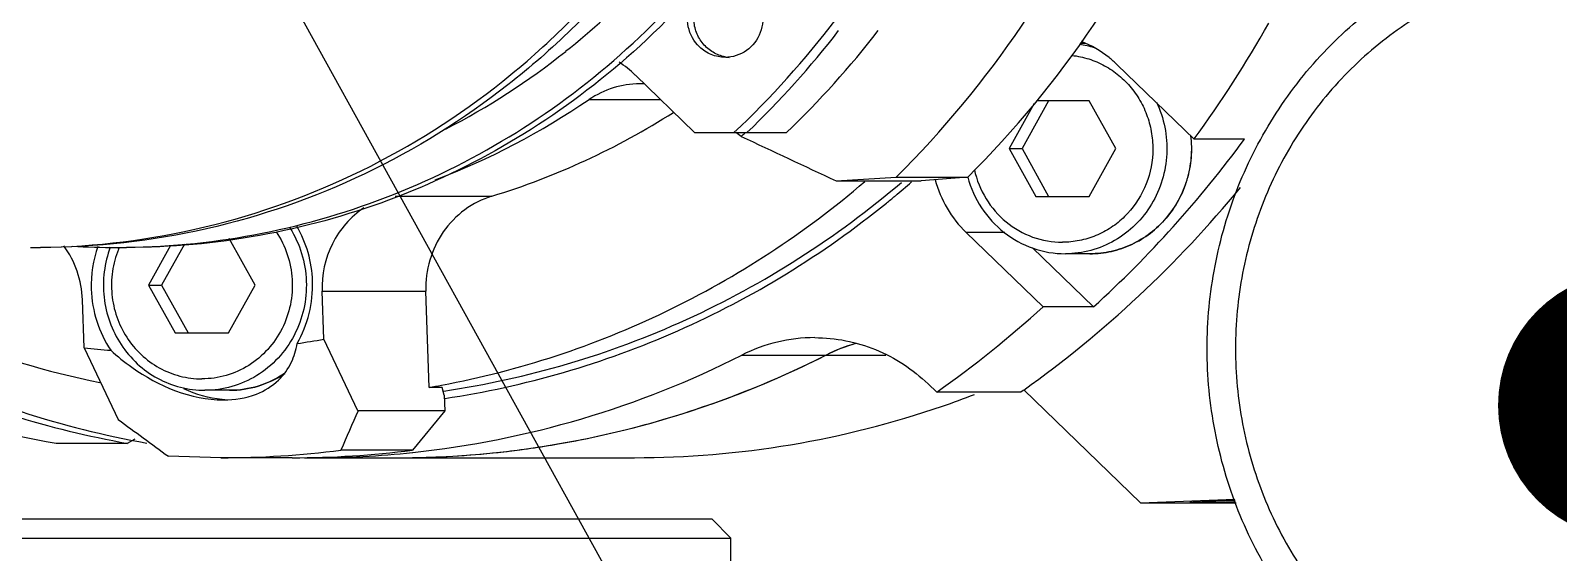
# Model space of a CAD drawing. Header units: millimetres. Extents: x 0 to 841, y 0 to 594.
# Drawn here: x 87.79 to 107.78, y 189.22 to 196.04 of the extents above; entities that cross this region are included whole.
import ezdxf

# ---------------------------------------------------------------- set-up
doc = ezdxf.new("R2010")
doc.units = ezdxf.units.MM
doc.header["$LTSCALE"] = 46.255
doc.layers.get('0').update_dxf_attribs({"linetype": 'CONTINUOUS'})
doc.layers.add('AXIS', color=7, linetype='CONTINUOUS')
doc.layers.add('NOTE', color=7, linetype='CONTINUOUS')
doc.styles.get("Standard").update_dxf_attribs({"font": 'txt', "width": 0.85})
doc.dimstyles.get("Standard").update_dxf_attribs({"dimtxt": 3.5, "dimasz": 3.5, "dimexe": 1.5, "dimexo": 1, "dimtad": 1, "dimtxsty": 'STANDARD', "dimcen": 0.09, "dimadec": 0, "dimazin": 0, "dimtol": 1, "dimtp": 0.01, "dimtm": 0.01, "dimtfac": 1, "dimtofl": 0, "dimtmove": 0, "dimatfit": 3, "dimfxl": 1, "dimtolj": 1, "dimarcsym": 0})

msp = doc.modelspace()

# ---------------------------------------------------------------- linework, layer by layer
at = {"color": 7, "linetype": 'CONTINUOUS'}
for p, q in [((101.597, 195.873), (101.526, 195.873)), ((96.878, 195.698), (96.877, 195.698)), ((103.014, 194.623), (102.008, 195.595)), ((96.478, 194.708), (95.702, 195.458)), ((95.096, 195.139), (96.032, 195.139)), ((100.924, 195.089), (100.594, 194.498)), ((101.111, 195.123), (100.763, 194.498)), ((101.64, 195.123), (100.951, 195.123)), ((101.989, 194.498), (101.64, 195.123)), ((96.478, 194.708), (97.161, 194.707)), ((97.087, 194.657), (97.019, 194.707)), ((97.161, 194.707), (97.679, 194.707)), ((103.674, 194.623), (103.014, 194.623)), ((100.594, 194.498), (100.763, 194.498)), ((100.594, 194.498), (100.943, 193.873)), ((100.763, 194.498), (101.111, 193.873)), ((101.64, 193.873), (101.989, 194.498)), ((98.329, 194.076), (99.116, 194.124)), ((98.329, 194.076), (99.442, 194.076)), ((99.116, 194.124), (100.052, 194.124)), ((100.052, 194.124), (99.442, 194.076)), ((92.56, 193.876), (93.825, 193.876)), ((100.943, 193.873), (101.64, 193.873)), ((100.537, 193.401), (100.032, 193.401)), ((100.032, 193.401), (101.038, 192.429)), ((89.62, 193.229), (89.332, 192.712)), ((89.801, 193.25), (89.5, 192.712)), ((90.726, 192.712), (90.386, 193.321)), ((100.901, 193.199), (101.698, 192.429)), ((101.652, 193.123), (101.33, 193.123)), ((89.332, 192.712), (89.5, 192.712)), ((89.332, 192.712), (89.681, 192.087)), ((89.5, 192.712), (89.849, 192.087)), ((90.378, 192.087), (90.726, 192.712)), ((91.602, 192.634), (92.961, 192.634)), ((91.623, 192.006), (91.602, 192.634)), ((93.004, 191.375), (92.961, 192.634)), ((88.486, 191.892), (88.465, 192.52)), ((101.698, 192.429), (101.038, 192.429)), ((89.681, 192.087), (90.378, 192.087)), ((92.071, 191.069), (91.623, 192.006)), ((88.486, 191.892), (88.934, 190.956)), ((97.097, 191.798), (98.979, 191.798)), ((93.172, 191.375), (93.004, 191.375)), ((93.201, 191.275), (93.172, 191.375)), ((99.533, 191.421), (99.646, 191.312)), ((90.389, 191.337), (90.068, 191.337)), ((93.178, 191.325), (93.195, 191.328)), ((93.201, 191.275), (93.208, 191.069)), ((100.746, 191.312), (99.646, 191.312)), ((100.777, 191.334), (100.746, 191.312)), ((100.786, 191.341), (100.777, 191.334)), ((102.313, 189.868), (100.785, 191.343)), ((93.208, 191.069), (92.071, 191.069)), ((93.208, 191.069), (92.785, 190.556)), ((88.12, 190.644), (89.056, 190.644)), ((89.056, 190.644), (89.156, 190.703)), ((90.275, 190.455), (89.591, 190.474)), ((91.483, 190.455), (95.689, 190.455)), ((92.785, 190.556), (91.848, 190.556)), ((102.313, 189.868), (103.55, 189.913)), ((102.313, 189.868), (103.566, 189.868)), ((57.201, 189.655), (96.701, 189.655)), ((96.701, 189.655), (96.951, 189.405)), ((56.951, 189.405), (96.951, 189.405)), ((96.951, 187.595), (96.951, 189.405))]:
    msp.add_line(p, q, dxfattribs=at)
for centre, radius, start, end in [((89.777, 203.542), 13.263, 314.758, 337.0972), ((90.713, 203.543), 13.263, 314.7582, 337.0971), ((88.791, 203.436), 11.978, 313.2157, 322.763), ((88.789, 203.456), 12.11, 313.7372, 322.2415), ((89.307, 203.456), 12.11, 313.7372, 322.2415), ((90.875, 203.54), 15.062, 323.7014, 330.5702), ((101.329, 194.582), 1.291, 72.8137, 81.718), ((88.818, 203.285), 9.6, 297.2791, 308.4713), ((94.687, 194.407), 1.461, 46.0101, 56.747), ((96.963, 196.17), 0.48, 259.7898, 266.043), ((95.759, 194.174), 1.17, 86.7878, 90.0008), ((89.602, 203.204), 9.758, 290.9011, 304.2627), ((90.977, 203.17), 9.721, 287.0385, 302.5063), ((89.441, 203.345), 11.573, 311.3495, 311.7007), ((91.757, 203.371), 14.784, 312.2577, 323.721), ((91.26, 203.317), 12.271, 309.715, 311.0369), ((92.25, 203.321), 14.71, 305.4697, 320.6244), ((91.266, 203.309), 12.261, 309.0344, 309.7149), ((87.787, 202.995), 9.79, 269.9994, 270.7541), ((88.913, 203.011), 9.806, 266.5979, 270.0005), ((88.913, 203.006), 9.801, 270.0009, 270.7572), ((90.092, 192.718), 1.246, 157.6759, 158.1937), ((90.093, 192.718), 1.246, 156.9256, 157.6758), ((91.235, 203.222), 14.58, 305.2322, 312.2511), ((89.655, 202.939), 11.109, 278.393, 280.2061), ((98.052, 189.914), 2.112, 90.0414, 116.8687), ((89.659, 202.919), 11.089, 263.9294, 265.7447), ((92.574, 202.899), 12.444, 270.9811, 296.8647), ((91.466, 202.922), 12.468, 276.0854, 296.849), ((92.527, 203.018), 12.571, 288.3583, 296.81), ((99.16, 189.892), 2.135, 105.3243, 116.798), ((99.16, 189.893), 2.134, 105.6786, 116.8052), ((91.511, 202.952), 12.5, 244.2852, 259.8504), ((91.237, 202.943), 12.491, 245.5921, 259.9479), ((90.291, 202.909), 12.455, 250.201, 259.9627), ((95.652, 202.966), 12.516, 288.9688, 291.0248), ((127.703, 175.276), 38.974, 156.0954, 156.9188), ((95.684, 202.869), 12.413, 270.0244, 288.9769), ((92.566, 202.908), 12.455, 285.5519, 288.3467), ((163.554, 291.997), 125.608, 233.55381, 233.92542), ((92.572, 202.886), 12.432, 279.82, 285.5521), ((92.581, 202.839), 12.384, 276.4759, 279.8154), ((90.274, 202.836), 12.381, 270.0046, 277.306), ((91.21, 202.836), 12.381, 270.0046, 277.306), ((91.483, 202.824), 12.369, 269.4819, 270.001), ((91.482, 202.827), 12.372, 270.0041, 276.0565), ((92.583, 202.82), 12.365, 270.0009, 270.9447), ((92.583, 202.8), 12.345, 270.0006, 270.9689), ((92.582, 202.839), 12.384, 270.9717, 276.4755)]:
    msp.add_arc(centre, radius, start, end, dxfattribs=at)
msp.add_ellipse((104.455, 189.922), major_axis=(1.494, 0.052), ratio=0.006608, start_param=2.22004, end_param=4.068608, dxfattribs=at)
for points, knots in [([(87.915, 193.206), (88.638, 193.215), (90.089, 193.396), (92.154, 194.139), (94.02, 195.32), (95.598, 196.883), (96.82, 198.756), (97.628, 200.854), (97.989, 203.08), (97.919, 204.586), (97.807, 205.326)], [0, 0, 0, 0, 0.122681, 0.245772, 0.369579, 0.494279, 0.619882, 0.746238, 0.873066, 1, 1, 1, 1]), ([(97.935, 205.339), (98.048, 204.593), (98.119, 203.074), (97.753, 200.83), (96.931, 198.718), (95.691, 196.836), (94.089, 195.271), (92.199, 194.097), (90.11, 193.369), (88.645, 193.205), (87.916, 193.205)], [0, 0, 0, 0, 0.126951, 0.253793, 0.380157, 0.505757, 0.630444, 0.754235, 0.877314, 1, 1, 1, 1]), ([(94.79, 195.77), (95.481, 196.318), (96.724, 197.617), (98.007, 199.99), (98.634, 202.628), (98.584, 204.444), (98.443, 205.329)], [0, 0, 0, 0, 0.247466, 0.497121, 0.748322, 1, 1, 1, 1]), ([(89.042, 193.206), (89.638, 193.214), (90.832, 193.339), (92.561, 193.849), (94.176, 194.666), (95.627, 195.763), (96.869, 197.106), (97.864, 198.654), (98.581, 200.357), (98.859, 201.561), (98.946, 202.17)], [0, 0, 0, 0, 0.123068, 0.246422, 0.370292, 0.494839, 0.620144, 0.746189, 0.872865, 1, 1, 1, 1]), ([(99.075, 202.17), (98.985, 201.537), (98.691, 200.285), (97.927, 198.521), (96.866, 196.931), (95.978, 196.018), (95.499, 195.608)], [0, 0, 0, 0, 0.251768, 0.502573, 0.752057, 1, 1, 1, 1]), ([(103.186, 191.882), (103.186, 192.244), (103.255, 192.97), (103.561, 194.015), (104.06, 194.98), (104.731, 195.827), (105.551, 196.523), (106.488, 197.041), (107.505, 197.36), (108.212, 197.432), (108.564, 197.432)], [0, 0, 0, 0, 0.126751, 0.253229, 0.379221, 0.504571, 0.629225, 0.753235, 0.876748, 1, 1, 1, 1]), ([(113.312, 191.882), (113.312, 192.212), (113.249, 192.873), (112.971, 193.825), (112.518, 194.704), (111.908, 195.474), (111.164, 196.107), (110.315, 196.577), (109.393, 196.867), (108.434, 196.965), (107.475, 196.867), (106.553, 196.577), (105.704, 196.107), (104.96, 195.474), (104.351, 194.704), (103.898, 193.825), (103.619, 192.873), (103.556, 192.212), (103.556, 191.882)], [0, 0, 0, 0, 0.063559, 0.126956, 0.19006, 0.252775, 0.315069, 0.376969, 0.438567, 0.5, 0.561433, 0.623031, 0.684931, 0.747225, 0.80994, 0.873044, 0.936441, 1, 1, 1, 1]), ([(96.877, 195.698), (96.822, 195.708), (96.714, 195.749), (96.582, 195.861), (96.493, 196.012), (96.459, 196.185), (96.482, 196.36), (96.56, 196.517), (96.684, 196.638), (96.789, 196.686), (96.843, 196.7)], [0, 0, 0, 0, 0.123001, 0.247249, 0.372923, 0.499568, 0.626313, 0.752241, 0.876789, 1, 1, 1, 1]), ([(102.008, 195.595), (101.974, 195.628), (101.834, 195.75), (101.671, 195.846), (101.541, 195.897)], [0, 0, 0, 0, 0.251667, 1, 1, 1, 1]), ([(95.499, 195.608), (95.051, 195.225), (94.089, 194.537), (92.493, 193.776), (90.794, 193.31), (89.625, 193.205), (89.042, 193.205)], [0, 0, 0, 0, 0.251595, 0.501884, 0.751201, 1, 1, 1, 1]), ([(101.417, 195.716), (101.492, 195.708), (101.639, 195.677), (101.848, 195.587), (102.037, 195.459), (102.198, 195.297), (102.327, 195.105), (102.419, 194.892), (102.471, 194.665), (102.483, 194.356), (102.393, 193.974), (102.17, 193.652), (101.934, 193.46), (101.733, 193.353), (101.516, 193.288), (101.366, 193.273), (101.292, 193.273)], [0, 0, 0, 0, 0.06154, 0.123299, 0.1854, 0.247902, 0.310806, 0.374057, 0.437554, 0.501158, 0.627557, 0.752753, 0.815025, 0.876925, 0.938538, 1, 1, 1, 1]), ([(95.759, 195.344), (95.642, 195.344), (95.407, 195.309), (95.193, 195.205), (95.096, 195.139)], [0, 0, 0, 0, 0.498561, 1, 1, 1, 1]), ([(102.522, 195.105), (102.572, 195.001), (102.645, 194.778), (102.671, 194.429), (102.612, 194.084), (102.471, 193.765), (102.257, 193.492), (101.983, 193.284), (101.668, 193.153), (101.442, 193.123), (101.33, 193.123)], [0, 0, 0, 0, 0.126277, 0.252977, 0.37957, 0.505555, 0.630575, 0.754513, 0.877519, 1, 1, 1, 1]), ([(102.97, 194.669), (102.981, 194.573), (102.985, 194.378), (102.931, 194.091), (102.82, 193.821), (102.656, 193.582), (102.447, 193.384), (102.203, 193.236), (101.934, 193.144), (101.746, 193.123), (101.652, 193.123)], [0, 0, 0, 0, 0.126994, 0.253834, 0.380168, 0.505732, 0.630395, 0.754184, 0.877278, 1, 1, 1, 1]), ([(101.652, 193.123), (101.746, 193.123), (101.935, 193.144), (102.204, 193.236), (102.449, 193.384), (102.658, 193.582), (102.822, 193.82), (102.934, 194.088), (102.988, 194.375), (102.985, 194.57), (102.974, 194.666)], [0, 0, 0, 0, 0.12308, 0.24647, 0.370443, 0.495151, 0.620621, 0.746747, 0.873306, 1, 1, 1, 1]), ([(100.139, 194.221), (100.169, 194.088), (100.272, 193.832), (100.54, 193.522), (100.893, 193.32), (101.16, 193.273), (101.292, 193.273)], [0, 0, 0, 0, 0.253775, 0.504982, 0.753392, 1, 1, 1, 1]), ([(93.195, 191.328), (94.287, 191.487), (96.445, 192.123), (98.339, 193.335), (99.185, 194.056)], [0, 0, 0, 0, 0.498214, 1, 1, 1, 1]), ([(99.625, 194.09), (99.661, 193.96), (99.767, 193.709), (99.935, 193.494), (100.032, 193.401)], [0, 0, 0, 0, 0.502034, 1, 1, 1, 1]), ([(100.052, 194.124), (100.091, 193.983), (100.213, 193.711), (100.513, 193.384), (100.898, 193.172), (101.187, 193.123), (101.33, 193.123)], [0, 0, 0, 0, 0.253682, 0.504801, 0.753245, 1, 1, 1, 1]), ([(93.825, 193.876), (93.698, 193.837), (93.454, 193.714), (93.169, 193.419), (92.991, 193.046), (92.956, 192.77), (92.961, 192.634)], [0, 0, 0, 0, 0.246326, 0.495275, 0.746858, 1, 1, 1, 1]), ([(93.207, 191.232), (94.254, 191.387), (96.324, 191.987), (98.159, 193.114), (98.988, 193.786)], [0, 0, 0, 0, 0.498332, 1, 1, 1, 1]), ([(92.149, 193.724), (91.976, 193.607), (91.686, 193.275), (91.595, 192.845), (91.602, 192.634)], [0, 0, 0, 0, 0.496573, 1, 1, 1, 1]), ([(91.001, 193.41), (91.063, 193.319), (91.161, 193.118), (91.225, 192.789), (91.201, 192.454), (91.091, 192.138), (90.903, 191.864), (90.651, 191.651), (90.352, 191.517), (90.136, 191.487), (90.029, 191.487)], [0, 0, 0, 0, 0.125805, 0.25232, 0.378976, 0.505167, 0.630413, 0.754503, 0.87755, 1, 1, 1, 1]), ([(91.182, 193.46), (91.247, 193.356), (91.35, 193.131), (91.411, 192.765), (91.377, 192.396), (91.25, 192.049), (91.038, 191.748), (90.756, 191.516), (90.425, 191.37), (90.186, 191.337), (90.068, 191.337)], [0, 0, 0, 0, 0.12591, 0.252469, 0.379116, 0.505263, 0.630459, 0.754512, 0.877548, 1, 1, 1, 1]), ([(88.465, 192.52), (88.461, 192.647), (88.415, 192.899), (88.297, 193.126), (88.223, 193.228)], [0, 0, 0, 0, 0.501628, 1, 1, 1, 1]), ([(88.83, 193.211), (88.791, 193.107), (88.738, 192.889), (88.735, 192.554), (88.811, 192.227), (88.96, 191.929), (89.174, 191.676), (89.441, 191.484), (89.745, 191.364), (89.961, 191.337), (90.068, 191.337)], [0, 0, 0, 0, 0.126512, 0.253283, 0.379824, 0.505693, 0.6306, 0.754475, 0.877478, 1, 1, 1, 1]), ([(88.936, 193.18), (88.899, 193.088), (88.847, 192.893), (88.84, 192.591), (88.903, 192.296), (89.035, 192.025), (89.225, 191.796), (89.465, 191.621), (89.738, 191.512), (89.932, 191.487), (90.029, 191.487)], [0, 0, 0, 0, 0.126456, 0.253212, 0.379767, 0.505665, 0.630599, 0.754488, 0.877488, 1, 1, 1, 1]), ([(98.05, 192.026), (98.321, 192.026), (98.87, 191.918), (99.336, 191.611), (99.533, 191.421)], [0, 0, 0, 0, 0.497779, 1, 1, 1, 1]), ([(88.836, 191.861), (88.923, 191.781), (89.342, 191.441), (89.885, 191.212), (90.309, 191.212)], [0, 0, 0, 0, 0.217703, 1, 1, 1, 1]), ([(90.309, 191.212), (90.455, 191.212), (90.721, 191.252), (91.032, 191.442), (91.209, 191.687), (91.263, 191.863), (91.277, 191.949)], [0, 0, 0, 0, 0.33107, 0.590224, 0.804286, 1, 1, 1, 1]), ([(108.564, 186.332), (108.212, 186.332), (107.505, 186.404), (106.488, 186.724), (105.551, 187.242), (104.731, 187.938), (104.06, 188.785), (103.561, 189.75), (103.255, 190.795), (103.186, 191.52), (103.186, 191.882)], [0, 0, 0, 0, 0.123252, 0.246765, 0.370775, 0.495429, 0.620779, 0.746771, 0.873249, 1, 1, 1, 1]), ([(103.556, 191.882), (103.556, 191.553), (103.619, 190.892), (103.898, 189.94), (104.351, 189.061), (104.96, 188.291), (105.704, 187.658), (106.553, 187.188), (107.475, 186.898), (108.434, 186.8), (109.393, 186.898), (110.315, 187.188), (111.164, 187.658), (111.908, 188.291), (112.518, 189.061), (112.971, 189.94), (113.249, 190.892), (113.312, 191.553), (113.312, 191.882)], [0, 0, 0, 0, 0.063559, 0.126956, 0.19006, 0.252775, 0.315069, 0.376969, 0.438567, 0.5, 0.561433, 0.623031, 0.684931, 0.747225, 0.80994, 0.873044, 0.936441, 1, 1, 1, 1]), ([(91.114, 191.56), (91.008, 191.488), (90.774, 191.375), (90.517, 191.337), (90.389, 191.337)], [0, 0, 0, 0, 0.501374, 1, 1, 1, 1]), ([(90.389, 191.337), (90.517, 191.337), (90.773, 191.375), (91.007, 191.486), (91.113, 191.557)], [0, 0, 0, 0, 0.498866, 1, 1, 1, 1])]:
    msp.add_open_spline(points, degree=3, knots=knots, dxfattribs=at)
msp.add_open_spline([(97.087, 194.657), (97.501, 194.463), (97.915, 194.27), (98.329, 194.076)], degree=3, dxfattribs=at)
at = {"layer": 'AXIS', "color": 7, "linetype": 'CONTINUOUS'}
for p, q in [((91.211, 190.455), (90.275, 190.455)), ((96.951, 187.595), (96.951, 189.405))]:
    msp.add_line(p, q, dxfattribs=at)
for centre, radius, start, end in [((91.038, 202.973), 11.77, 248.1568, 258.5187), ((91.012, 202.906), 11.701, 279.7964, 280.6084), ((90.417, 192.606), 1.395, 264.9043, 265.5782), ((90.417, 192.61), 1.398, 265.5789, 268.005)]:
    msp.add_arc(centre, radius, start, end, dxfattribs=at)
for points, knots in [([(96.54, 195.828), (96.468, 195.897), (96.365, 196.085), (96.388, 196.4), (96.578, 196.651), (96.78, 196.716), (96.877, 196.716)], [0, 0, 0, 0, 0.251225, 0.504518, 0.75453, 1, 1, 1, 1]), ([(97.215, 196.578), (97.287, 196.509), (97.39, 196.321), (97.366, 196.006), (97.177, 195.755), (96.975, 195.691), (96.878, 195.691)], [0, 0, 0, 0, 0.251225, 0.504518, 0.75453, 1, 1, 1, 1]), ([(96.878, 195.691), (96.816, 195.691), (96.691, 195.715), (96.585, 195.785), (96.54, 195.828)], [0, 0, 0, 0, 0.497725, 1, 1, 1, 1]), ([(93.167, 191.405), (94.179, 191.594), (96.168, 192.247), (97.919, 193.394), (98.707, 194.068)], [0, 0, 0, 0, 0.498288, 1, 1, 1, 1]), ([(91.477, 192.764), (91.473, 192.89), (91.434, 193.141), (91.334, 193.375), (91.271, 193.484)], [0, 0, 0, 0, 0.501177, 1, 1, 1, 1]), ([(88.581, 192.659), (88.586, 192.518), (88.634, 192.236), (88.758, 191.978), (88.836, 191.861)], [0, 0, 0, 0, 0.501411, 1, 1, 1, 1]), ([(91.277, 191.949), (91.346, 192.071), (91.452, 192.337), (91.482, 192.623), (91.477, 192.764)], [0, 0, 0, 0, 0.49887, 1, 1, 1, 1])]:
    msp.add_open_spline(points, degree=3, knots=knots, dxfattribs=at)
for points in [[(88.666, 193.219), (88.604, 193.041), (88.575, 192.848), (88.581, 192.659)], [(90.293, 191.217), (90.121, 191.233), (89.949, 191.281), (89.793, 191.358)]]:
    msp.add_open_spline(points, degree=3, dxfattribs=at)

# ---------------------------------------------------------------- leaders
at = {"layer": 'NOTE', "color": 2, "linetype": 'CONTINUOUS'}
for points in [[(86.866, 204.284), (111.045, 160.569), (117.045, 160.569)], [(108.743, 191.139), (139.047, 169.551), (145.047, 169.551)]]:
    msp.add_leader(points, dimstyle='STANDARD', override={"dimtad": 0, "dimldrblk": 'DOT'}, dxfattribs=at)

doc.saveas('drawing.dxf')
